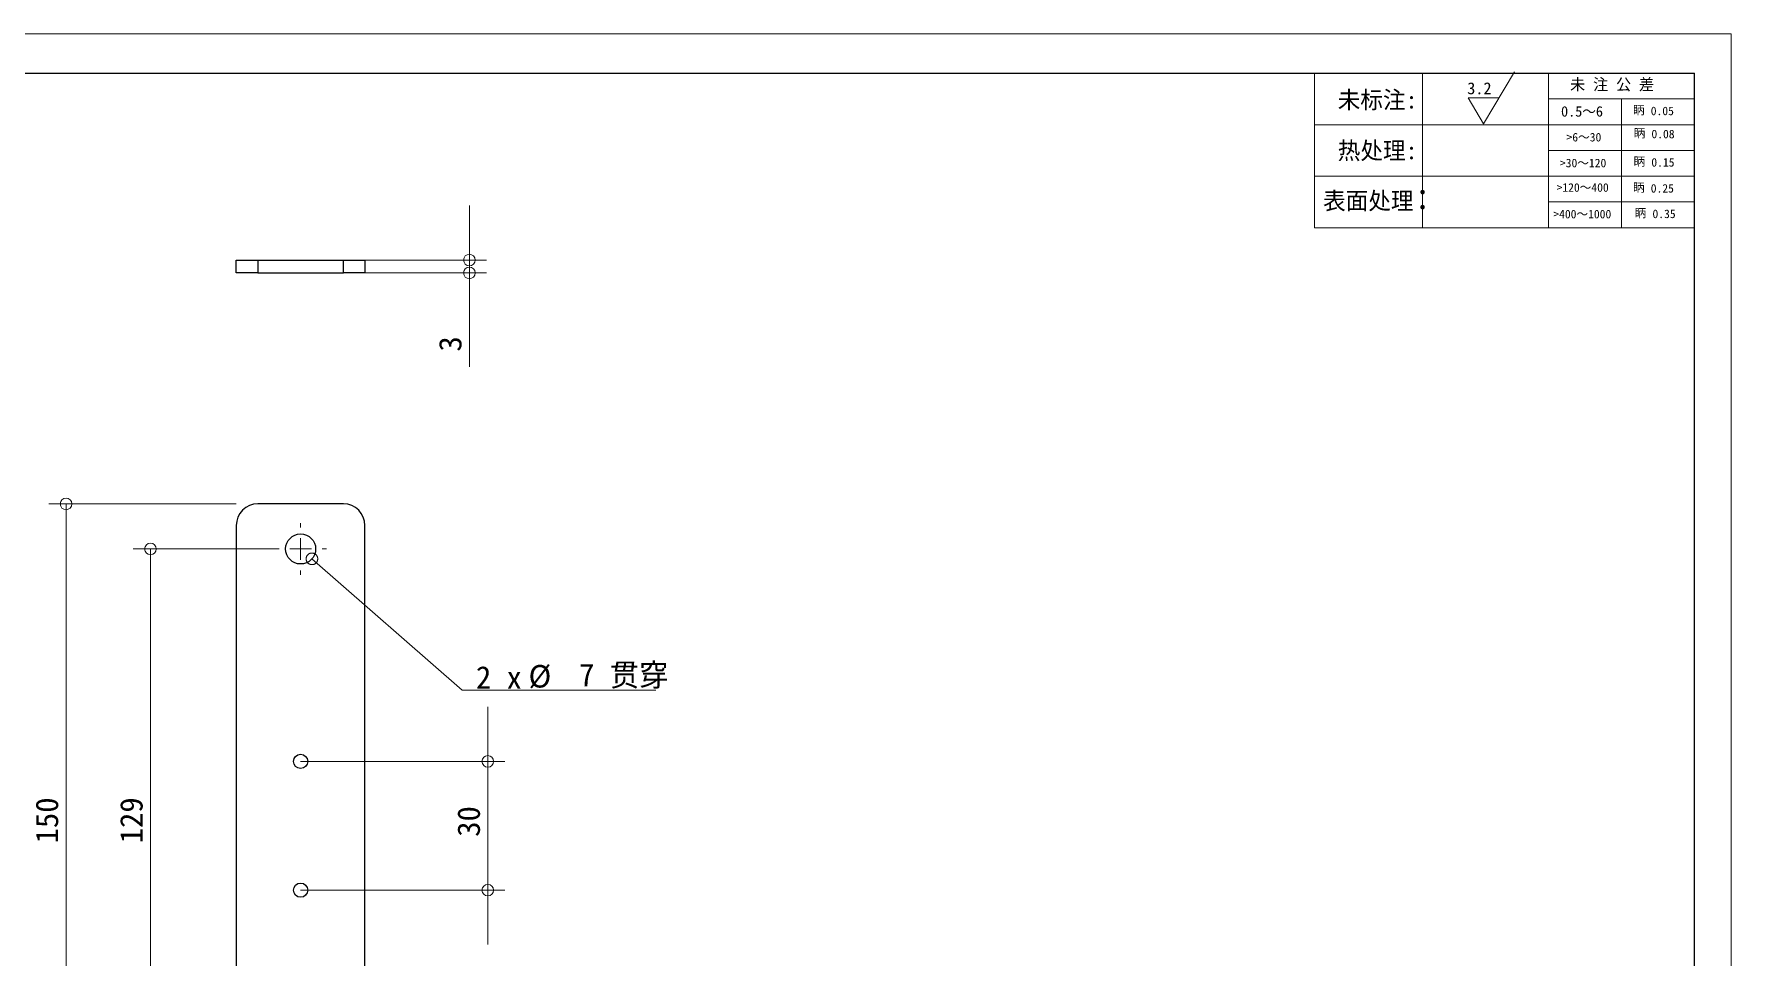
# Model space of a CAD drawing. Header units: millimetres. Extents: x -3862 to 6257, y -4684 to -2127.
# Drawn here: x 658.8 to 1054.3, y -4478.7 to -4263.6 of the extents above; entities that cross this region are included whole.
import ezdxf

# ---------------------------------------------------------------- set-up
doc = ezdxf.new("R2010")
doc.units = ezdxf.units.MM
doc.linetypes.add('AXES', pattern=[2, 1.25, -0.25, 0.25, -0.25])
for name, color, linetype in [('10', 16, 'Continuous'), ('11', 7, 'Continuous'), ('12', 7, 'Continuous'), ('6', 7, 'Continuous')]:
    doc.layers.add(name, color=color, linetype=linetype)

# ---------------------------------------------------------------- blocks, each defined once
blk = doc.blocks.new('*D504')
at = {"layer": '11', "color": 7, "linetype": 'Continuous', "lineweight": 13, "ltscale": 2, "insert": (149.09, 171.21), "char_height": 2.625, "attachment_point": 7, "rotation": 90}
blk.add_mtext('{ 3 }', dxfattribs=at)
blk = doc.blocks.new('*D506')
at = {"layer": '11', "color": 7, "linetype": 'Continuous', "lineweight": 13, "ltscale": 2, "insert": (102.09, 113.91), "char_height": 2.625, "attachment_point": 7, "rotation": 90}
blk.add_mtext('{ 150 }', dxfattribs=at)
blk = doc.blocks.new('*D507')
at = {"layer": '11', "color": 7, "linetype": 'Continuous', "lineweight": 13, "ltscale": 2, "insert": (150.73, 133.72), "char_height": 2.625, "attachment_point": 7}
blk.add_mtext('{2 x }', dxfattribs=at)
blk = doc.blocks.new('*D508')
at = {"layer": '11', "color": 7, "linetype": 'Continuous', "lineweight": 13, "ltscale": 2, "insert": (156.86, 133.74), "char_height": 2.625, "attachment_point": 7}
blk.add_mtext('{{%%c}}', dxfattribs=at)
blk = doc.blocks.new('*D509')
at = {"layer": '11', "color": 7, "linetype": 'Continuous', "lineweight": 13, "ltscale": 2, "insert": (160.97, 133.72), "char_height": 2.625, "attachment_point": 7}
blk.add_mtext('{ 7 贯穿}', dxfattribs=at)
blk = doc.blocks.new('*D510')
at = {"layer": '11', "color": 7, "linetype": 'Continuous', "lineweight": 13, "ltscale": 2, "insert": (111.93, 113.92), "char_height": 2.625, "attachment_point": 7, "rotation": 90}
blk.add_mtext('{ 129 }', dxfattribs=at)
blk = doc.blocks.new('*D511')
at = {"layer": '11', "color": 7, "linetype": 'Continuous', "lineweight": 13, "ltscale": 2, "insert": (151.24, 114.68), "char_height": 2.625, "attachment_point": 7, "rotation": 90}
blk.add_mtext('{ 30 }', dxfattribs=at)
blk = doc.blocks.new('*D519')
at = {"layer": '10', "color": 16, "linetype": 'Continuous', "lineweight": 13, "ltscale": 2, "insert": (266.25, 202.95), "char_height": 1.3891, "attachment_point": 7}
blk.add_mtext('{\\fSIMSUN|b0|i0|c0|p49;3.2}', dxfattribs=at)
blk = doc.blocks.new('*D520')
at = {"layer": '10', "color": 7, "linetype": 'Continuous', "lineweight": 13, "ltscale": 2, "insert": (285.57, 200.52), "char_height": 0.9922, "attachment_point": 7}
blk.add_mtext('{\\fSIMSUN|b0|i0|c0|p49;眪', dxfattribs=at)
blk = doc.blocks.new('*D521')
at = {"layer": '10', "color": 5, "linetype": 'Continuous', "lineweight": 13, "ltscale": 2, "insert": (286.96, 200.52), "char_height": 0.9922, "attachment_point": 7}
blk.add_mtext('{\\fSIMSUN|b0|i0|c0|p49; 0.05}', dxfattribs=at)
blk = doc.blocks.new('*D522')
at = {"layer": '10', "color": 7, "linetype": 'Continuous', "lineweight": 13, "ltscale": 2, "insert": (285.65, 197.83), "char_height": 0.9922, "attachment_point": 7}
blk.add_mtext('{\\fSIMSUN|b0|i0|c0|p49;眪', dxfattribs=at)
blk = doc.blocks.new('*D523')
at = {"layer": '10', "color": 7, "linetype": 'Continuous', "lineweight": 13, "ltscale": 2, "insert": (287.04, 197.83), "char_height": 0.9922, "attachment_point": 7}
blk.add_mtext('{\\fSIMSUN|b0|i0|c0|p49; 0.08}', dxfattribs=at)
blk = doc.blocks.new('*D524')
at = {"layer": '10', "color": 7, "linetype": 'Continuous', "lineweight": 13, "ltscale": 2, "insert": (285.64, 194.53), "char_height": 0.9922, "attachment_point": 7}
blk.add_mtext('{\\fSIMSUN|b0|i0|c0|p49;眪', dxfattribs=at)
blk = doc.blocks.new('*D525')
at = {"layer": '10', "color": 7, "linetype": 'Continuous', "lineweight": 13, "ltscale": 2, "insert": (287.03, 194.53), "char_height": 0.9922, "attachment_point": 7}
blk.add_mtext('{\\fSIMSUN|b0|i0|c0|p49; 0.15}', dxfattribs=at)
blk = doc.blocks.new('*D526')
at = {"layer": '10', "color": 7, "linetype": 'Continuous', "lineweight": 13, "ltscale": 2, "insert": (285.57, 191.5), "char_height": 0.9922, "attachment_point": 7}
blk.add_mtext('{\\fSIMSUN|b0|i0|c0|p49;眪', dxfattribs=at)
blk = doc.blocks.new('*D527')
at = {"layer": '10', "color": 7, "linetype": 'Continuous', "lineweight": 13, "ltscale": 2, "insert": (286.96, 191.5), "char_height": 0.9922, "attachment_point": 7}
blk.add_mtext('{\\fSIMSUN|b0|i0|c0|p49; 0.25}', dxfattribs=at)
blk = doc.blocks.new('*D528')
at = {"layer": '10', "color": 7, "linetype": 'Continuous', "lineweight": 13, "ltscale": 2, "insert": (285.76, 188.53), "char_height": 0.9922, "attachment_point": 7}
blk.add_mtext('{\\fSIMSUN|b0|i0|c0|p49;眪', dxfattribs=at)
blk = doc.blocks.new('*D529')
at = {"layer": '10', "color": 7, "linetype": 'Continuous', "lineweight": 13, "ltscale": 2, "insert": (287.16, 188.53), "char_height": 0.9922, "attachment_point": 7}
blk.add_mtext('{\\fSIMSUN|b0|i0|c0|p49; 0.35}', dxfattribs=at)
blk = doc.blocks.new('*D543')
at = {"layer": '10', "color": 7, "linetype": 'Continuous', "lineweight": 13, "ltscale": 2, "insert": (251.16, 201.09), "char_height": 2.027, "attachment_point": 7}
blk.add_mtext('{未标注:}', dxfattribs=at)
blk = doc.blocks.new('*D544')
at = {"layer": '10', "color": 7, "linetype": 'Continuous', "lineweight": 13, "ltscale": 2, "insert": (251.16, 195.17), "char_height": 2.027, "attachment_point": 7}
blk.add_mtext('{热处理:}', dxfattribs=at)
blk = doc.blocks.new('*D545')
at = {"layer": '10', "color": 7, "linetype": 'Continuous', "lineweight": 13, "ltscale": 2, "insert": (249.45, 189.33), "char_height": 2.027, "attachment_point": 7}
blk.add_mtext('{表面处理}', dxfattribs=at)
blk = doc.blocks.new('*D546')
at = {"layer": '10', "color": 7, "linetype": 'Continuous', "lineweight": 13, "ltscale": 2, "insert": (259.34, 189.36), "char_height": 2.625, "attachment_point": 7}
blk.add_mtext('{：}', dxfattribs=at)
blk = doc.blocks.new('*D547')
at = {"layer": '10', "color": 7, "linetype": 'Continuous', "lineweight": 13, "ltscale": 2, "insert": (278.24, 203.29), "char_height": 1.35, "attachment_point": 7}
blk.add_mtext('{未 注 公 差}', dxfattribs=at)
blk = doc.blocks.new('*D548')
at = {"layer": '10', "color": 7, "linetype": 'Continuous', "lineweight": 13, "ltscale": 2, "insert": (277.18, 200.35), "char_height": 1.216, "attachment_point": 7}
blk.add_mtext('{0.5～6}', dxfattribs=at)
blk = doc.blocks.new('*D550')
at = {"layer": '10', "color": 7, "linetype": 'Continuous', "lineweight": 13, "ltscale": 2, "insert": (277.82, 197.46), "char_height": 0.9922, "attachment_point": 7}
blk.add_mtext('{\\fSIMSUN|b0|i0|c0|p49;>6～30}', dxfattribs=at)
blk = doc.blocks.new('*D551')
at = {"layer": '10', "color": 7, "linetype": 'Continuous', "lineweight": 13, "ltscale": 2, "insert": (277.05, 194.45), "char_height": 0.9922, "attachment_point": 7}
blk.add_mtext('{\\fSIMSUN|b0|i0|c0|p49;>30～120}', dxfattribs=at)
blk = doc.blocks.new('*D552')
at = {"layer": '10', "color": 7, "linetype": 'Continuous', "lineweight": 13, "ltscale": 2, "insert": (276.66, 191.6), "char_height": 0.9922, "attachment_point": 7}
blk.add_mtext('{\\fSIMSUN|b0|i0|c0|p49;>120～400}', dxfattribs=at)
blk = doc.blocks.new('*D553')
at = {"layer": '10', "color": 7, "linetype": 'Continuous', "lineweight": 13, "ltscale": 2, "insert": (276.28, 188.5), "char_height": 0.9922, "attachment_point": 7}
blk.add_mtext('{\\fSIMSUN|b0|i0|c0|p49;>400～1000}', dxfattribs=at)

msp = doc.modelspace()

# ---------------------------------------------------------------- linework, layer by layer
at = {"color": 7, "linetype": 'AXES', "lineweight": 18, "ltscale": 2}
for p, q in [((720.934, -4378.605), (720.934, -4377.605)), ((715.934, -4383.605), (714.934, -4383.605)), ((725.934, -4383.605), (726.934, -4383.605)), ((720.934, -4388.605), (720.934, -4389.605))]:
    msp.add_line(p, q, dxfattribs=at)
at = {"color": 7, "linetype": 'Continuous', "lineweight": 18, "ltscale": 2}
for q in [(720.934, -4381.105), (718.434, -4383.605), (720.934, -4386.105), (723.434, -4383.605)]:
    msp.add_line((720.934, -4383.605), q, dxfattribs=at)
at = {"layer": '11', "color": 7, "linetype": 'Continuous', "lineweight": 18, "ltscale": 2}
for p, q in [((760.266, -4316.282), (760.266, -4303.582)), ((735.934, -4316.282), (764.266, -4316.282)), ((760.266, -4319.282), (760.266, -4316.282)), ((735.934, -4319.282), (764.266, -4319.282)), ((760.266, -4319.282), (760.266, -4341.179)), ((705.934, -4373.105), (662.266, -4373.105)), ((666.266, -4523.105), (666.266, -4373.105)), ((714.934, -4383.605), (681.934, -4383.605)), ((685.934, -4383.605), (685.934, -4512.605)), ((723.571, -4385.907), (758.612, -4416.506)), ((758.612, -4416.506), (803.703, -4416.506)), ((764.557, -4433.105), (764.557, -4420.405)), ((720.934, -4433.105), (768.557, -4433.105)), ((764.557, -4433.105), (764.557, -4463.105)), ((720.934, -4463.105), (768.557, -4463.105)), ((764.557, -4463.105), (764.557, -4475.805))]:
    msp.add_line(p, q, dxfattribs=at)
at = {"layer": '11', "color": 7, "linetype": 'Continuous', "lineweight": 25, "ltscale": 2}
for p, q in [((705.934, -4319.282), (705.934, -4316.282)), ((705.934, -4316.282), (710.934, -4316.282)), ((710.934, -4316.282), (710.934, -4319.282)), ((710.934, -4316.282), (730.934, -4316.282)), ((730.934, -4319.282), (730.934, -4316.282)), ((730.934, -4316.282), (735.934, -4316.282)), ((735.934, -4316.282), (735.934, -4319.282)), ((710.934, -4319.282), (705.934, -4319.282)), ((710.934, -4319.282), (730.934, -4319.282)), ((735.934, -4319.282), (730.934, -4319.282)), ((730.934, -4373.105), (710.934, -4373.105)), ((705.934, -4378.105), (705.934, -4518.105)), ((735.934, -4518.105), (735.934, -4378.105))]:
    msp.add_line(p, q, dxfattribs=at)
at = {"layer": '11', "color": 7, "linetype": 'Continuous', "lineweight": 18, "ltscale": 2}
msp.add_lwpolyline([(722.55, -4385.015), (722.599, -4384.961), (722.652, -4384.91), (722.707, -4384.862), (722.765, -4384.817), (722.825, -4384.775), (722.888, -4384.736), (722.952, -4384.701), (723.018, -4384.669), (723.086, -4384.641), (723.155, -4384.617), (723.226, -4384.596), (723.297, -4384.579), (723.37, -4384.567), (723.443, -4384.558), (723.516, -4384.553), (723.589, -4384.552), (723.663, -4384.555), (723.736, -4384.562), (723.808, -4384.572), (723.88, -4384.587), (723.951, -4384.606), (724.021, -4384.629), (724.089, -4384.655), (724.156, -4384.685), (724.222, -4384.718), (724.285, -4384.755), (724.346, -4384.796), (724.406, -4384.839), (724.462, -4384.886), (724.516, -4384.936), (724.567, -4384.988), (724.616, -4385.044), (724.661, -4385.101), (724.703, -4385.162), (724.741, -4385.224), (724.777, -4385.288), (724.808, -4385.355), (724.836, -4385.422), (724.861, -4385.492), (724.881, -4385.562), (724.898, -4385.634), (724.911, -4385.706), (724.92, -4385.779), (724.925, -4385.852), (724.926, -4385.925), (724.923, -4385.999), (724.916, -4386.072), (724.905, -4386.144), (724.89, -4386.216), (724.871, -4386.287), (724.849, -4386.357), (724.823, -4386.426), (724.793, -4386.493), (724.759, -4386.558), (724.722, -4386.621), (724.682, -4386.683), (724.638, -4386.742), (724.592, -4386.798), (724.542, -4386.852), (724.489, -4386.903), (724.434, -4386.952), (724.376, -4386.997), (724.316, -4387.039), (724.253, -4387.078), (724.189, -4387.113), (724.123, -4387.145), (724.055, -4387.173), (723.986, -4387.197), (723.915, -4387.218), (723.844, -4387.234), (723.772, -4387.247), (723.699, -4387.256), (723.625, -4387.261), (723.552, -4387.262), (723.479, -4387.259), (723.406, -4387.252), (723.333, -4387.241), (723.261, -4387.226), (723.19, -4387.208), (723.12, -4387.185), (723.052, -4387.159), (722.985, -4387.129), (722.919, -4387.096), (722.856, -4387.059), (722.795, -4387.018), (722.736, -4386.975), (722.679, -4386.928), (722.625, -4386.878), (722.574, -4386.825), (722.526, -4386.77), (722.481, -4386.712), (722.439, -4386.652), (722.4, -4386.59), (722.365, -4386.525), (722.333, -4386.459), (722.305, -4386.391), (722.28, -4386.322), (722.26, -4386.252), (722.243, -4386.18), (722.23, -4386.108), (722.221, -4386.035), (722.216, -4385.962), (722.215, -4385.888), (722.218, -4385.815), (722.225, -4385.742), (722.236, -4385.669), (722.251, -4385.597), (722.27, -4385.526), (722.292, -4385.457), (722.319, -4385.388), (722.348, -4385.321), (722.382, -4385.256), (722.419, -4385.192), (722.459, -4385.131), (722.503, -4385.072), (722.55, -4385.015)], dxfattribs=at)
for centre in [(760.266, -4316.282), (760.266, -4319.282), (666.266, -4373.105), (685.934, -4383.605), (764.557, -4433.105), (764.557, -4463.105)]:
    msp.add_circle(centre, 1.355, dxfattribs=at)
at = {"layer": '11', "color": 7, "linetype": 'Continuous', "lineweight": 25, "ltscale": 2}
for centre, radius in [((720.934, -4383.605), 3.5), ((720.934, -4433.105), 1.65), ((720.934, -4463.105), 1.65)]:
    msp.add_circle(centre, radius, dxfattribs=at)
for centre, start, end in [((710.934, -4378.105), 90, 180), ((730.934, -4378.105), 0, 90)]:
    msp.add_arc(centre, 5, start, end, dxfattribs=at)
at = {"layer": '12', "color": 7, "linetype": 'Continuous', "lineweight": 18, "ltscale": 2}
for p, q in [((996.652, -4284.553), (1003.806, -4272.427)), ((996.652, -4284.553), (993.076, -4278.49)), ((1000.229, -4278.49), (993.076, -4278.49))]:
    msp.add_line(p, q, dxfattribs=at)
at = {"layer": '6', "color": 7, "linetype": 'Continuous', "lineweight": 18, "ltscale": 2}
for p, q in [((460.316, -4263.605), (1054.316, -4263.605)), ((1054.316, -4683.605), (1054.316, -4263.605)), ((957.199, -4272.744), (957.199, -4308.744)), ((982.438, -4272.744), (982.438, -4308.744)), ((1011.781, -4272.744), (1011.781, -4308.744)), ((1011.781, -4278.744), (1045.781, -4278.744)), ((1028.781, -4278.744), (1028.781, -4308.744)), ((957.199, -4284.744), (1045.781, -4284.744)), ((1011.781, -4290.744), (1045.781, -4290.744)), ((957.199, -4296.744), (1045.781, -4296.744)), ((1011.781, -4302.744), (1045.781, -4302.744)), ((957.199, -4308.744), (1045.781, -4308.744))]:
    msp.add_line(p, q, dxfattribs=at)
at = {"layer": '6', "color": 7, "linetype": 'Continuous', "lineweight": 25, "ltscale": 2}
for p in [(511.781, -4272.744), (1045.781, -4670.744)]:
    msp.add_line(p, (1045.781, -4272.744), dxfattribs=at)

# ---------------------------------------------------------------- block references
at = {"layer": '10', "color": 16, "xscale": 2, "yscale": 2, "zscale": 2}
msp.add_blockref('*D519', (460.329, -4683.604), dxfattribs=at)
at = {"layer": '10', "color": 7, "xscale": 2, "yscale": 2, "zscale": 2}
for name in ['*D547', '*D543', '*D548', '*D520', '*D550', '*D522', '*D523', '*D544', '*D551', '*D524', '*D525', '*D552', '*D526', '*D527', '*D545', '*D546', '*D553', '*D528', '*D529']:
    msp.add_blockref(name, (460.329, -4683.604), dxfattribs=at)
at = {"layer": '10', "color": 5, "xscale": 2, "yscale": 2, "zscale": 2}
msp.add_blockref('*D521', (460.329, -4683.604), dxfattribs=at)
at = {"layer": '11', "color": 7, "xscale": 2, "yscale": 2, "zscale": 2}
for name in ['*D504', '*D509', '*D507', '*D508', '*D506', '*D510', '*D511']:
    msp.add_blockref(name, (460.329, -4683.604), dxfattribs=at)

doc.saveas('drawing.dxf')
